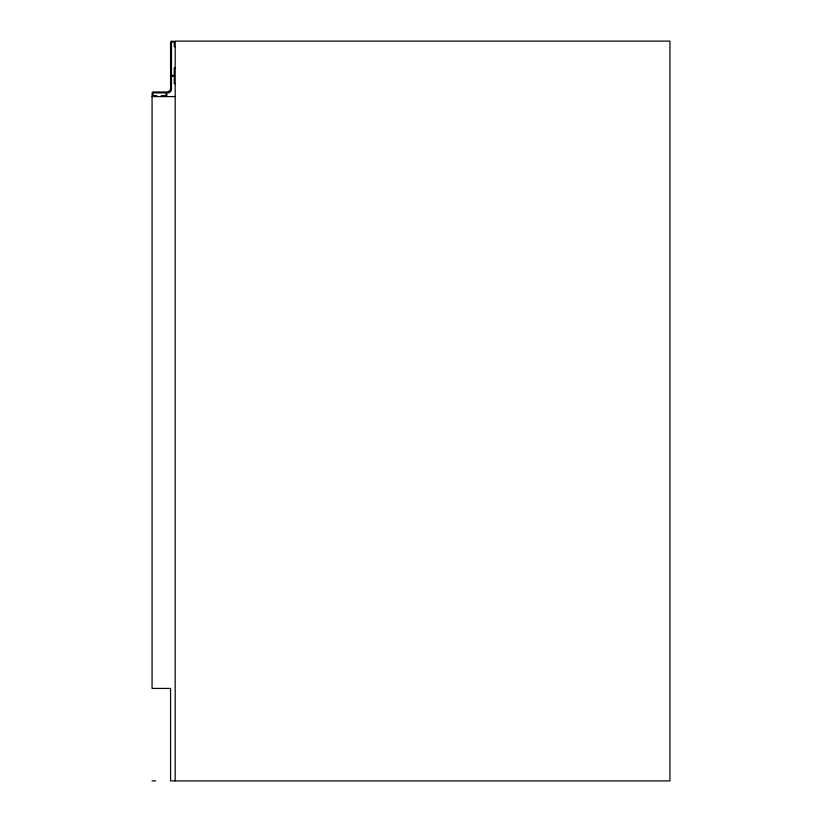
<?xml version="1.0" encoding="UTF-8"?>
<svg xmlns="http://www.w3.org/2000/svg" width="822" height="822" viewBox="0 0 822 822"><rect width="100%" height="100%" fill="white"/><g stroke="black" fill="none" stroke-linecap="round" stroke-linejoin="round"><path stroke-width="1.23" d="M175.189 46.649L174.264 46.649L174.264 42.025L171.49 42.025L171.49 75.316L174.264 75.316L174.264 67.918L175.189 67.918M175.189 83.639L174.264 83.639L174.264 76.241L171.49 76.241L171.49 89.187A3.699 3.699 0 0 1 167.791 92.886L166.866 92.886L166.866 96.585M152.07 96.585L175.189 96.585M152.07 780.9L155.769 780.9M175.189 41.562L171.49 41.1L170.565 42.025L170.565 88.262A3.699 3.699 0 0 1 166.866 91.961L152.995 91.961L152.07 92.886L152.07 688.425L170.565 688.425L170.565 780.9L669.93 780.9L669.93 41.1L175.189 41.1L175.189 780.9M161.318 96.585L161.318 95.66L165.941 95.66L165.941 92.886L152.995 92.886L152.995 95.66L156.694 95.66L156.694 96.585"/></g></svg>
